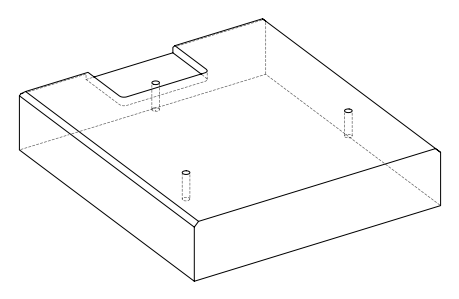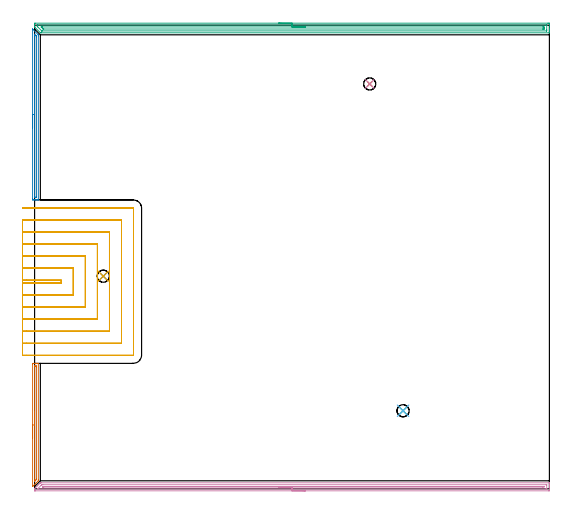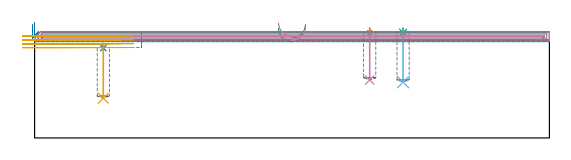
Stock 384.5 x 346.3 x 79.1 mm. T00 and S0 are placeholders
(PLAN: 11 operations, 3 tool changes, 38.2 min)
(1 SPOT_DRILL | STEP1POCKET | NXT0321_9005460120000 | 0.03 min | 1 mm3)
(2 SPOT_DRILL_1 | STEP1POCKET_1 | NXT0321_9005460120000 | 0.03 min | 1196 mm3)
(3 SPOT_DRILL_2 | STEP1POCKET_2 | NXT0321_9005460120000 | 0.03 min | 2 mm3)
(4 DRILL_BLIND_HOLE_INTO_CENTER | STEP1POCKET | NXT0301_062 | 0.15 min | 2244 mm3)
(5 DRILL_BLIND_HOLE_INTO_CENTER_1 | STEP1POCKET_1 | NXT0301_062 | 0.16 min | 2417 mm3)
(6 DRILL_BLIND_HOLE_INTO_CENTER_2 | STEP1POCKET_2 | NXT0301_062 | 0.16 min | 2347 mm3)
(7 AREA_MILL | FG_CHAMFER_SURFACE | UGT0205_001 | 1.61 min | 893 mm3)
(8 AREA_MILL_1 | FG_CHAMFER_SURFACE_1 | UGT0205_001 | 2.18 min | 1229 mm3)
(9 AREA_MILL_2 | FG_CHAMFER_SURFACE_2 | UGT0205_001 | 9.39 min | 9917 mm3)
(10 AREA_MILL_3 | FG_CHAMFER_SURFACE_3 | UGT0205_001 | 9.34 min | 6880 mm3)
(11 MILL_SLOT | SLOT_PARTIAL_RECTANGULAR | UGT0201_130 | Follow Part, ap 3, ae 75% | 15.14 min | 111697 mm3)
(TOOL NXT0321_9005460120000 | NC Spot Drill, 142deg, 12mm, Carbide, Uncoated | D12 PA142 FL30 Z2)
(TOOL NXT0301_062 | Carbide Drill 9.1mm [860.1-0910-027A1-MM 2214] | D9.1 PA140 FL47 Z2)
(TOOL UGT0205_001 | Chamfer Mill 20 x 3 x 45 deg. | D20 FL50 Z2)
(TOOL UGT0201_130 | Carbide End Mill 12.0 | D12 FL15 Z4)
(OP 1 SPOT_DRILL)
G17 G21 G94 G90
T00 M6
G54
G17 G0 G90 X250.3 Y302.4 S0 M3
G43 Z89.1 H0
G94 G81 G98 Z78.708 F250. R82.1
G80
M5
M2
(OP 2 SPOT_DRILL_1)
G17 G21 G94 G90
T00 M6
G54
G17 G0 G90 X51.3 Y158.8 S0 M3
G43 Z89.1 H0
G94 G81 G98 Z67.108 F250. R70.5
G80
M5
M2
(OP 3 SPOT_DRILL_2)
G17 G21 G94 G90
T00 M6
G54
G17 G0 G90 X275.2 Y58.3 S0 M3
G43 Z89.1 H0
G94 G81 G98 Z78.708 F250. R82.1
G80
M5
M2
(OP 4 DRILL_BLIND_HOLE_INTO_CENTER)
G17 G21 G94 G90
T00 M6
G54
G17 G0 G90 X250.3 Y302.4 S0 M3
G43 Z89.1 H1
G94 G81 G98 Z43.3 F250. R81.1
G80
M5
M2
(OP 5 DRILL_BLIND_HOLE_INTO_CENTER_1)
G17 G21 G94 G90
T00 M6
G54
G17 G0 G90 X51.3 Y158.8 S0 M3
G43 Z89.1 H1
G94 G81 G98 Z29.7 F250. R69.5
G80
M5
M2
(OP 6 DRILL_BLIND_HOLE_INTO_CENTER_2)
G17 G21 G94 G90
T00 M6
G54
G17 G0 G90 X275.2 Y58.3 S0 M3
G43 Z89.1 H1
G94 G81 G98 Z41.7 F250. R81.1
G80
M5
M2
(OP 7 AREA_MILL)
G17 G21 G94 G90
T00 M6
G54
G17 G0 G90 X-1.5 Y37.7 S1061 M3
G43 Z89.1 H0
Z84.8
G94 G1 Y37.738 Z83.928 F250.
Y37.852 Z83.063
Y38.041 Z82.212
Y38.303 Z81.38
Y38.637 Z80.574
Y39.04 Z79.8
Y39.509 Z79.064
Y40.04 Z78.372
Y40.629 Z77.729
Y41.272 Z77.14
Y41.964 Z76.608
Y42.7 Z76.14
Y43.474 Z75.737
Y44.28 Z75.403
Y45.112 Z75.141
Y45.964 Z74.952
Y46.828 Z74.838
Y47.7 Z74.8
X-1.499 Y93.12 Z74.801
X-1.495 Y93.517
X-1.491 Y93.69 Z74.804
X-1.105 Y93.7 Z75.189
X-0.492 Z75.805
X-0.227 Z76.069
X0.386 Z76.682
X0.65 Z76.946
X1.179 Z77.478
X2.562 Z78.861
X2.683 Y93.698 Z78.975
X2.798 Y93.69 Z79.089
X2.8 Y93.566 Z79.1
Y6.733
X2.796 Y5.994 Z79.09
X2.643 Y5.842 Z78.941
X1.307 Y4.506 Z77.606
X0.416 Y3.615 Z76.715
X-0.607 Y2.593 Z75.692
X-0.812 Y2.386 Z75.485
X-0.919 Y2.28 Z75.378
X-1.366 Y1.834 Z74.933
X-1.493 Y1.719 Z74.806
X-1.5 Y1.834 Z74.8
Y47.7
X-0.086 Z76.214
X-0.085 Y91.526 Z76.215
X-0.084 Y91.619 Z76.216
X-0.082 Y91.665 Z76.218
X-0.08 Y91.682 Z76.22
X-0.06 Y91.69 Z76.24
X0.297 Y91.698 Z76.597
X0.65 Z76.95
X1.176 Y91.696 Z77.476
X1.32 Y91.69 Z77.62
X1.379 Y91.667 Z77.679
X1.383 Y91.486 Z77.683
X1.384 Y91.339 Z77.684
X1.386 Y90.593 Z77.686
X1.385 Y7.623 Z77.685
X1.381 Y7.25 Z77.681
X1.379 Y7.065 Z77.679
X1.369 Y7.031 Z77.669
X1.348 Y7.005 Z77.648
X1.305 Y6.958 Z77.605
X1.083 Y6.733 Z77.383
X0.865 Y6.514 Z77.165
X0.192 Y5.842 Z76.492
X0.037 Y5.688 Z76.337
X-0.021 Y5.632 Z76.279
X-0.076 Y5.584 Z76.224
X-0.079 Y5.583 Z76.221
X-0.081 Y5.614 Z76.219
X-0.084 Y5.697 Z76.216
X-0.085 Y5.842 Z76.215
X-0.086 Y6.283 Z76.214
Y47.7
Y48.572 Z76.252
Y49.437 Z76.366
Y50.288 Z76.555
Y51.12 Z76.817
Y51.926 Z77.151
Y52.7 Z77.554
Y53.436 Z78.023
Y54.128 Z78.554
Y54.771 Z79.143
Y55.36 Z79.786
Y55.892 Z80.478
Y56.36 Z81.214
Y56.763 Z81.988
Y57.097 Z82.794
Y57.359 Z83.626
Y57.548 Z84.478
Y57.662 Z85.343
Y57.7 Z86.214
G0 Z89.1
M5
M2
(OP 8 AREA_MILL_1)
G17 G21 G94 G90
T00 M6
G54
G17 G0 G90 X-1.5 Y269.6 S1061 M3
G43 Z89.1 H0
Z84.8
G94 G1 Y269.638 Z83.928 F250.
Y269.752 Z83.063
Y269.941 Z82.212
Y270.203 Z81.38
Y270.537 Z80.574
Y270.94 Z79.8
Y271.408 Z79.064
Y271.94 Z78.372
Y272.529 Z77.729
Y273.172 Z77.14
Y273.864 Z76.608
Y274.6 Z76.14
Y275.374 Z75.737
Y276.18 Z75.403
Y277.012 Z75.141
Y277.864 Z74.952
Y278.728 Z74.838
Y279.6 Z74.8
Y343.24
X-1.497 Y343.385 Z74.802
X-1.496 Y343.386 Z74.803
X-1.458 Y343.358 Z74.842
X-1.218 Y343.119 Z75.079
X-1.105 Y343.006 Z75.193
X2.64 Y339.261 Z78.939
X2.796 Y339.106 Z79.09
X2.8 Y338.37 Z79.1
Y215.932
X2.797 Y215.81 Z79.089
X2.684 Y215.802 Z78.977
X2.565 Y215.8 Z78.864
X1.883 Z78.183
X1.171 Z77.47
X0.65 Z76.946
X0.389 Z76.686
X-0.227 Z76.069
X-0.488 Z75.809
X-1.105 Y215.801 Z75.189
X-1.33 Y215.804 Z74.964
X-1.491 Y215.81 Z74.804
X-1.495 Y215.981 Z74.801
X-1.499 Y216.377
X-1.5 Y279.6 Z74.8
X-0.086 Z76.214
X-0.085 Y339.116 Z76.215
X-0.084 Y339.261 Z76.216
X-0.08 Y339.479 Z76.22
X-0.079 Y339.516 Z76.221
X-0.049 Y339.492 Z76.251
X-0.012 Y339.458 Z76.288
X0.189 Y339.261 Z76.489
X0.65 Y338.8 Z76.95
X1.08 Y338.37 Z77.38
X1.226 Y338.222 Z77.526
X1.342 Y338.1 Z77.642
X1.376 Y338.062 Z77.676
X1.379 Y338.042 Z77.679
X1.382 Y337.997 Z77.682
X1.385 Y337.624 Z77.685
X1.386 Y337.48 Z77.686
X1.385 Y217.972 Z77.685
X1.384 Y217.879 Z77.684
X1.381 Y217.833 Z77.681
X1.38 Y217.817 Z77.68
X1.355 Y217.81 Z77.655
X1.001 Y217.802 Z77.301
X0.65 Z76.95
X0.122 Y217.804 Z76.422
X-0.021 Y217.81 Z76.279
X-0.079 Y217.832 Z76.221
X-0.083 Y218.012 Z76.217
X-0.084 Y218.158 Z76.216
X-0.086 Y218.905 Z76.214
Y279.6
Y280.472 Z76.252
Y281.336 Z76.366
Y282.188 Z76.555
Y283.02 Z76.817
Y283.826 Z77.151
Y284.6 Z77.554
Y285.336 Z78.023
Y286.028 Z78.554
Y286.671 Z79.143
Y287.26 Z79.786
Y287.792 Z80.478
Y288.26 Z81.214
Y288.663 Z81.988
Y288.997 Z82.794
Y289.259 Z83.626
Y289.448 Z84.478
Y289.562 Z85.343
Y289.6 Z86.214
G0 Z89.1
M5
M2
(OP 9 AREA_MILL_2)
G17 G21 G94 G90
T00 M6
G54
G17 G0 G90 X182.25 Y347.8 S1061 M3
G43 Z89.1 H0
Z81.9
G94 G1 X182.288 Z81.028 F250.
X182.402 Z80.164
X182.591 Z79.312
X182.853 Z78.48
X183.187 Z77.674
X183.59 Z76.9
X184.059 Z76.164
X184.59 Z75.472
X185.179 Z74.829
X185.822 Z74.24
X186.514 Z73.708
X187.25 Z73.24
X188.024 Z72.837
X188.83 Z72.503
X189.662 Z72.241
X190.514 Z72.052
X191.378 Z71.938
X192.25 Z71.9
X383.375
X383.881 Y347.799 Z71.901
X384.383 Y347.795 Z71.903
X384.491 Y347.791 Z71.906
X384.5 Y347.298 Z72.399
Y343.757 Z75.937
Y343.213 Z76.484
Y342.872 Z76.824
Y342.328 Z77.369
Y341.987 Z77.708
Y341.306 Z78.393
Y340.986 Z78.713
Y340.623 Z79.068
X384.492 Y340.602 Z79.088
X384.328 Y340.6 Z79.1
X5.085
X4.305 Y340.606 Z79.091
X4.243 Y340.656 Z79.043
X0.143 Y344.756 Z74.942
X0.087 Y344.81 Z74.884
X0.01 Y344.898 Z74.793
X0.001 Y344.98 Z74.712
X0. Y345.426 Z74.274
Y345.732 Z73.968
Y346.413 Z73.283
Y347.638 Z72.059
X0.003 Y347.791 Z71.905
X0.425 Y347.8 Z71.9
X192.25
Y346.386 Z73.314
X382.095 Y346.385 Z73.315
X382.123 Y346.384 Z73.316
X382.49 Y346.367 Z73.333
X382.493 Y346.258 Z73.442
X382.499 Y346.013 Z73.687
X382.5 Y342.872 Z76.828
X382.499 Y342.472 Z77.228
X382.492 Y342.07 Z77.63
X382.49 Y342.022 Z77.678
X382.472 Y342.02 Z77.68
X382.419 Y342.017 Z77.683
X382.311 Y342.015 Z77.685
X5.952 Y342.014 Z77.686
X5.519 Y342.016 Z77.684
X5.411 Y342.018 Z77.682
X5.359 Y342.021 Z77.679
X5.333 Y342.029 Z77.671
X5.297 Y342.062 Z77.638
X5.086 Y342.266 Z77.434
X2.405 Y344.944 Z74.756
X2.115 Y345.239 Z74.461
X2.045 Y345.313 Z74.387
X2.013 Y345.349 Z74.351
X2.009 Y345.394 Z74.306
X2.005 Y345.528 Z74.172
X2.002 Y345.927 Z73.773
X2.008 Y346.33 Z73.37
X2.01 Y346.378 Z73.322
X2.028 Y346.38 Z73.32
X2.081 Y346.383 Z73.317
X2.189 Y346.385 Z73.315
X192.25 Y346.386 Z73.314
Y344.972 Z74.728
X379.414 Y344.971 Z74.729
X379.977 Y344.97 Z74.73
X380.308 Y344.967 Z74.733
X380.417 Y344.965 Z74.735
X380.49 Y344.954 Z74.746
X380.494 Y344.833 Z74.867
X380.498 Y344.643 Z75.057
X380.5 Y344.453 Z75.247
Y343.757 Z75.943
X380.499 Y343.568 Z76.132
X380.496 Y343.504 Z76.196
X380.49 Y343.454 Z76.246
X380.486 Y343.435 Z76.265
X380.473 Y343.434 Z76.266
X380.308 Y343.431 Z76.269
X379.746 Y343.429 Z76.271
X379.414 Y343.428 Z76.272
X6.872 Y343.429 Z76.271
X6.54 Y343.431 Z76.269
X6.446 Y343.433 Z76.267
X6.391 Y343.435 Z76.265
X6.358 Y343.453 Z76.247
X6.253 Y343.554 Z76.146
X6.042 Y343.757 Z75.943
X5.979 Y343.82 Z75.88
X5.158 Y344.643 Z75.057
X5.086 Y344.718 Z74.982
X4.866 Y344.965 Z74.735
X4.918 Y344.967 Z74.733
X5.086 Y344.969 Z74.731
X5.647 Y344.971 Z74.729
X5.979 Y344.972 Z74.728
X192.25
X193.122 Z74.767
X193.987 Z74.88
X194.838 Z75.069
X195.67 Z75.332
X196.476 Z75.665
X197.25 Z76.068
X197.986 Z76.537
X198.678 Z77.068
X199.321 Z77.657
X199.91 Z78.301
X200.442 Z78.993
X200.91 Z79.728
X201.313 Z80.502
X201.647 Z81.308
X201.909 Z82.14
X202.098 Z82.992
X202.212 Z83.857
X202.25 Z84.728
G0 Z89.1
M5
M2
(OP 10 AREA_MILL_3)
G17 G21 G94 G90
T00 M6
G54
G17 G0 G90 X202.25 Y-1.5 S1061 M3
G43 Z89.1 H0
Z83.1
G94 G1 X202.212 Z82.228 F250.
X202.098 Z81.364
X201.909 Z80.512
X201.647 Z79.68
X201.313 Z78.874
X200.91 Z78.1
X200.442 Z77.364
X199.91 Z76.672
X199.321 Z76.029
X198.678 Z75.44
X197.986 Z74.909
X197.25 Z74.44
X196.476 Z74.037
X195.67 Z73.703
X194.838 Z73.441
X193.987 Z73.252
X193.122 Z73.138
X192.25 Z73.1
X0.619
X0.361 Y-1.499 Z73.101
X0.172 Y-1.497 Z73.103
X0.003 Y-1.491 Z73.105
X0.001 Y-1.463 Z73.133
X0. Y-1.127 Z73.467
Y-0.454 Z74.146
Y-0.15 Z74.449
X0.007 Y0.186 Z74.786
X0.01 Y0.2 Z74.799
X0.172 Y0.37 Z74.97
X0.898 Y1.099 Z75.698
X1.959 Y2.159 Z76.758
X2.852 Y3.052 Z77.652
X3.635 Y3.835 Z78.434
X3.745 Y3.947 Z78.544
X3.927 Y4.127 Z78.726
X4.03 Y4.231 Z78.829
X4.192 Y4.392 Z78.989
X4.298 Y4.495 Z79.091
X5.086 Y4.5 Z79.1
X384.328
X384.49 Y4.497 Z79.088
X384.497 Y4.359 Z78.951
X384.5 Y4.213 Z78.813
Y3.925 Z78.525
Y3.252 Z77.846
Y2.039 Z76.636
Y1.5 Z76.094
Y-0.858 Z73.738
X384.496 Y-1.127 Z73.469
X384.49 Y-1.492 Z73.104
X384.258 Y-1.496 Z73.102
X383.881 Y-1.5 Z73.1
X192.25
Y-0.086 Z74.514
X2.782 Y-0.085 Z74.515
X2.405 Y-0.083 Z74.517
X2.229 Y-0.079 Z74.521
X2.186 Y-0.075 Z74.525
X2.203 Y-0.053 Z74.547
X2.234 Y-0.019 Z74.581
X2.405 Y0.156 Z74.756
X4.853 Y2.603 Z77.203
X5.086 Y2.833 Z77.433
X5.301 Y3.04 Z77.64
X5.35 Y3.079 Z77.679
X5.436 Y3.081 Z77.681
X5.617 Y3.084 Z77.684
X5.979 Y3.085 Z77.685
X6.148 Y3.086 Z77.686
X382.095 Y3.085 Z77.685
X382.265 Y3.084 Z77.684
X382.447 Y3.08 Z77.68
X382.485 Y3.079 Z77.679
X382.491 Y3.056 Z77.656
X382.495 Y3.025 Z77.625
X382.499 Y2.855 Z77.455
X382.5 Y0.227 Z74.827
X382.498 Y0.094 Z74.694
X382.494 Y-0.011 Z74.589
X382.49 Y-0.076 Z74.524
X382.456 Y-0.079 Z74.521
X382.095 Y-0.084 Z74.516
X381.925 Y-0.085 Z74.515
X192.25 Y-0.086 Z74.514
Y1.328 Z75.928
X6.872 Y1.329 Z75.929
X6.149 Y1.333 Z75.933
X6.124 Y1.335 Z75.935
X6.096 Y1.385 Z75.985
X6.205 Y1.5 Z76.1
X6.334 Y1.631 Z76.231
X6.361 Y1.655 Z76.255
X6.373 Y1.663 Z76.263
X6.407 Y1.665 Z76.265
X6.523 Y1.669 Z76.269
X6.698 Y1.671 Z76.271
X6.872
X379.415
X380.135 Y1.67 Z76.27
X380.308 Y1.668 Z76.268
X380.474 Y1.665 Z76.265
X380.49 Y1.5 Z76.1
X380.476 Y1.336 Z75.936
X379.415 Y1.329 Z75.929
X192.25 Y1.328 Z75.928
X191.378 Z75.967
X190.514 Z76.08
X189.662 Z76.269
X188.83 Z76.532
X188.024 Z76.865
X187.25 Z77.268
X186.514 Z77.737
X185.822 Z78.268
X185.179 Z78.857
X184.59 Z79.501
X184.059 Z80.193
X183.59 Z80.928
X183.187 Z81.702
X182.853 Z82.508
X182.591 Z83.34
X182.402 Z84.192
X182.288 Z85.057
X182.25 Z85.928
G0 Z89.1
M5
M2
(OP 11 MILL_SLOT)
G17 G21 G94 G90
T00 M6
G54
G17 G0 G90 X-9. Y153.7 S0 M3
G43 Z89.1 H0
Z76.2
G94 G1 X-6. F250.
X19.9 F500.
Y155.8
X-6.
X-9. F250.
Y144.7
X-6.
X28.9 F500.
Y164.8
X-6.
X-9. F250.
Y135.7
X-6.
X37.9 F500.
Y173.8
X-6.
X-9. F250.
Y126.7
X-6.
X46.9 F500.
Y182.8
X-6.
X-9. F250.
Y117.7
X-6.
X55.9 F500.
Y191.8
X-6.
X-9. F250.
Y108.7
X-6.
X64.9 F500.
Y200.8
X-6.
X-9. F250.
Y99.7
X-6.
X73.6 F500.
G3 X73.9 Y100. R0.3
G1 Y209.5
G3 X73.6 Y209.8 R0.3
G1 X-6.
X-9. F250.
G0 Y153.7 Z73.3
G1 X-6.
X19.9 F500.
Y155.8
X-6.
X-9. F250.
Y144.7
X-6.
X28.9 F500.
Y164.8
X-6.
X-9. F250.
Y135.7
X-6.
X37.9 F500.
Y173.8
X-6.
X-9. F250.
Y126.7
X-6.
X46.9 F500.
Y182.8
X-6.
X-9. F250.
Y117.7
X-6.
X55.9 F500.
Y191.8
X-6.
X-9. F250.
Y108.7
X-6.
X64.9 F500.
Y200.8
X-6.
X-9. F250.
Y99.7
X-6.
X73.6 F500.
G3 X73.9 Y100. R0.3
G1 Y209.5
G3 X73.6 Y209.8 R0.3
G1 X-6.
X-9. F250.
G0 Y153.7 Z70.4
G1 X-6.
X19.9 F500.
Y155.8
X-6.
X-9. F250.
Y144.7
X-6.
X28.9 F500.
Y164.8
X-6.
X-9. F250.
Y135.7
X-6.
X37.9 F500.
Y173.8
X-6.
X-9. F250.
Y126.7
X-6.
X46.9 F500.
Y182.8
X-6.
X-9. F250.
Y117.7
X-6.
X55.9 F500.
Y191.8
X-6.
X-9. F250.
Y108.7
X-6.
X64.9 F500.
Y200.8
X-6.
X-9. F250.
Y99.7
X-6.
X73.6 F500.
G3 X73.9 Y100. R0.3
G1 Y209.5
G3 X73.6 Y209.8 R0.3
G1 X-6.
X-9. F250.
G0 Y153.7 Z67.5
G1 X-6.
X19.9 F500.
Y155.8
X-6.
X-9. F250.
Y144.7
X-6.
X28.9 F500.
Y164.8
X-6.
X-9. F250.
Y135.7
X-6.
X37.9 F500.
Y173.8
X-6.
X-9. F250.
Y126.7
X-6.
X46.9 F500.
Y182.8
X-6.
X-9. F250.
Y117.7
X-6.
X55.9 F500.
Y191.8
X-6.
X-9. F250.
Y108.7
X-6.
X64.9 F500.
Y200.8
X-6.
X-9. F250.
Y99.7
X-6.
X73.6 F500.
G3 X73.9 Y100. R0.3
G1 Y209.5
G3 X73.6 Y209.8 R0.3
G1 X-6.
X-9. F250.
G0 Z89.1
M5
M2
